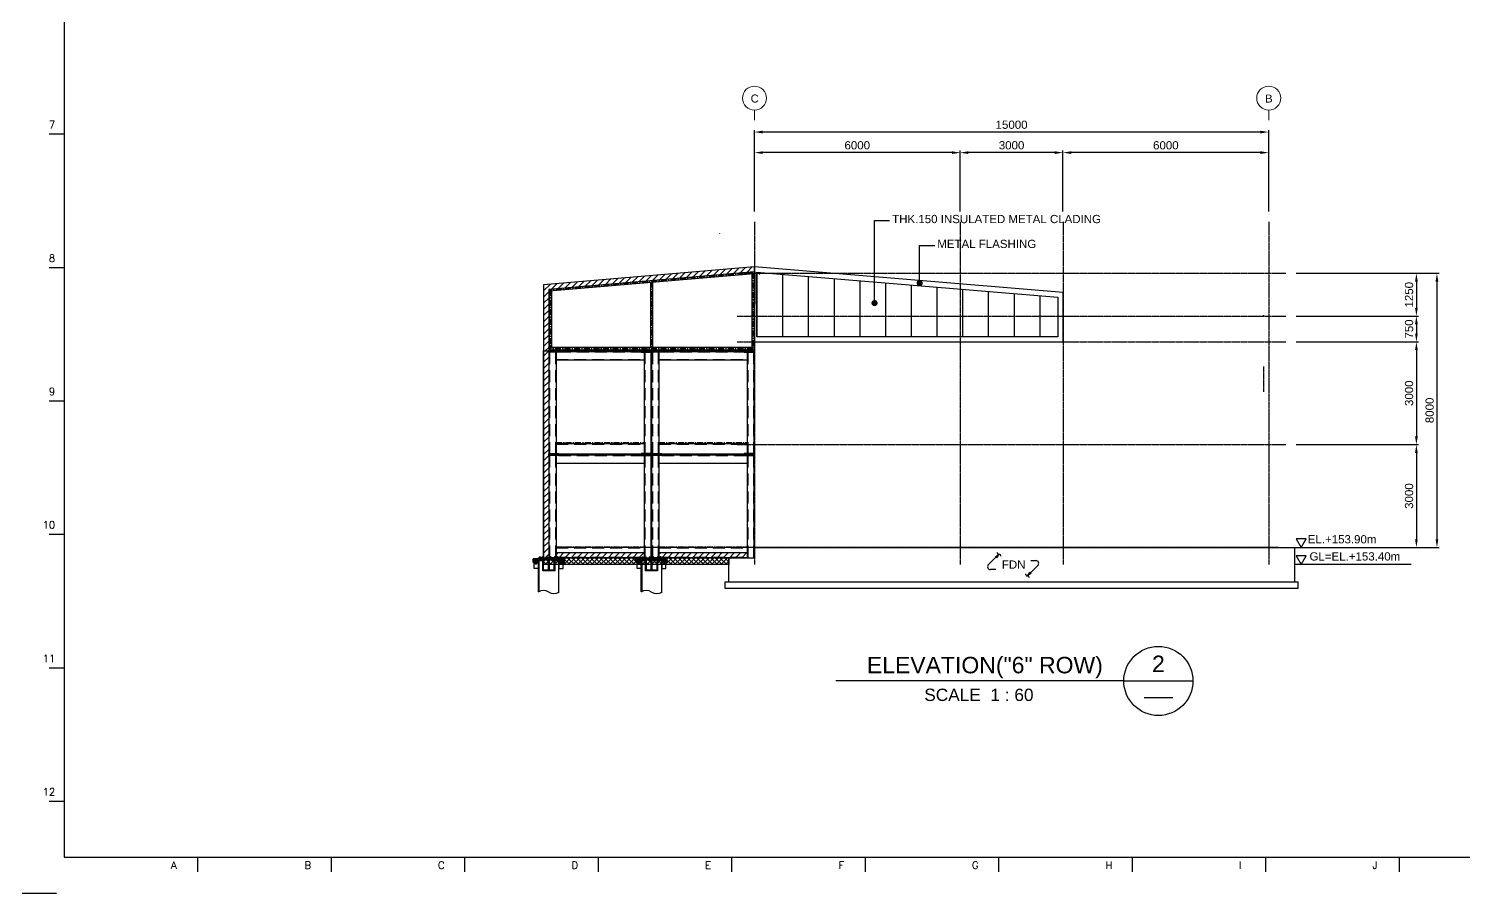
# Model space of a CAD drawing. Header units: millimetres. Extents: x 66027 to 360317, y -114806 to -64032.
# Drawn here: x 137826 to 179668, y -114492 to -89262 of the extents above; entities that cross this region are included whole.
import ezdxf
from ezdxf.enums import TextEntityAlignment as Align

# ---------------------------------------------------------------- set-up
doc = ezdxf.new("R2010")
doc.units = ezdxf.units.MM
doc.header["$LTSCALE"] = 140
doc.linetypes.add('CENTER', pattern=[2, 1.25, -0.25, 0.25, -0.25])
doc.linetypes.add('HIDDEN', pattern=[0.375, 0.25, -0.125])
doc.layers.get('Defpoints').update_dxf_attribs({"color": 175})
for name, color, linetype in [('1', 7, 'Continuous'), ('AS-CLXM-STEL', 2, 'Continuous'), ('C_BLOCK', 7, 'Continuous'), ('C_CEN', 1, 'CENTER'), ('C_COLUMN-01', 2, 'Continuous'), ('C_CONC', 3, 'Continuous'), ('C_GIRDER', 2, 'Continuous'), ('C_HAT', 253, 'Continuous'), ('C_TEXT_01', 2, 'Continuous'), ('CONC', 3, 'Continuous'), ('DIM-SCALE', 7, 'Continuous'), ('finish', 1, 'Continuous'), ('HAT', 8, 'Continuous'), ('PLATE', 2, 'Continuous'), ('TAN-TIT', 30, 'Continuous'), ('TITLE', 7, 'Continuous'), ('Xref_Gypsum_ELEV2$0$AA-ELEV-PCN02', 2, 'Continuous'), ('나사산', 1, 'Continuous'), ('중심선', 1, 'CENTER')]:
    doc.layers.add(name, color=color, linetype=linetype)
doc.styles.add('Arial', font='arial.ttf')
doc.styles.add('COM', font='COMPLEX', dxfattribs={"height": 5})
doc.styles.add('돋움', font='')
doc.styles.get('돋움').set_extended_font_data('Dotum')
doc.dimstyles.new('일반도면_0050', dxfattribs={"dimtxt": 200, "dimasz": 200, "dimexe": 50, "dimexo": 250, "dimgap": 75, "dimtad": 1, "dimdec": 0, "dimzin": 0, "dimdsep": 46, "dimtxsty": 'Arial', "dimcen": -250, "dimclrd": 7, "dimclre": 7, "dimclrt": 2, "dimadec": 0, "dimazin": 0, "dimtfac": 1, "dimtdec": 0, "dimtix": 1, "dimtmove": 2, "dimatfit": 3, "dimfxl": 1, "dimtolj": 1, "dimtzin": 0, "dimarcsym": 0})
doc.dimstyles.new('일반도면_0080', dxfattribs={"dimtxt": 240, "dimasz": 200, "dimexe": 80, "dimexo": 240, "dimgap": 80, "dimtad": 1, "dimdec": 0, "dimzin": 0, "dimdsep": 46, "dimtxsty": '돋움', "dimcen": -400, "dimclrd": 7, "dimclre": 7, "dimclrt": 2, "dimadec": 8, "dimazin": 0, "dimtfac": 1, "dimtdec": 4, "dimtix": 1, "dimtmove": 2, "dimatfit": 3, "dimfxl": 1, "dimtolj": 1, "dimtzin": 0, "dimarcsym": 0})

# ---------------------------------------------------------------- blocks, each defined once
blk = doc.blocks.new('BORDER')
at = {"layer": 'TAN-TIT'}
for p, q in [((4977, 164680), (4977, 3520)), ((4977, 73830), (3534, 73830)), ((4977, 60851), (3534, 60851)), ((4977, 47872), (3534, 47872)), ((4977, 34894), (3534, 34894)), ((4977, 21915), (3534, 21915)), ((4977, 8937), (3534, 8937)), ((4977, 3520), (232823, 3520)), ((17955, 3520), (17955, 2078)), ((30934, 3520), (30934, 2078)), ((43912, 3520), (43912, 2078)), ((56891, 3520), (56891, 2078)), ((69870, 3520), (69870, 2078)), ((82848, 3520), (82848, 2078)), ((95827, 3520), (95827, 2078)), ((108806, 3520), (108806, 2078)), ((121784, 3520), (121784, 2078)), ((134763, 3520), (134763, 2078))]:
    blk.add_line(p, q, dxfattribs=at)
at = {"layer": 'TAN-TIT', "linetype": 'Continuous'}
blk.add_line((0, 0), (4241, 0), dxfattribs=at)
at = {"layer": 'TAN-TIT', "style": 'COM'}
for s, p in [('7', (4111, 74406)), ('8', (4111, 61428)), ('9', (4111, 48449)), ('10', (4111, 35471)), ('11', (4111, 22492)), ('12', (4111, 9513))]:
    blk.add_text(s, height=721, dxfattribs=at).set_placement(p, align=Align.RIGHT)
for s, p in [('A', (15359, 2366)), ('B', (28338, 2366)), ('C', (41317, 2366)), ('D', (54295, 2366)), ('E', (67274, 2366)), ('F', (80253, 2366)), ('G', (93231, 2366)), ('H', (106210, 2366)), ('I', (119188, 2366)), ('J', (132167, 2366))]:
    blk.add_text(s, height=721, dxfattribs=at).set_placement(p)
blk = doc.blocks.new('*D245')
at = {"layer": 'Defpoints', "color": 0}
for p in [(167993, -92879), (167993, -94900), (173993, -94900)]:
    blk.add_point(p, dxfattribs=at)
at = {"layer": 'DIM-SCALE', "color": 7, "lineweight": -2}
for p, q in [((167993, -94600), (167993, -92819)), ((173753, -92879), (168233, -92879)), ((173993, -94600), (173993, -92819))]:
    blk.add_line(p, q, dxfattribs=at)
at = {"layer": 'DIM-SCALE', "color": 7}
for points in [[(168233, -92839), (168233, -92919), (167993, -92879)], [(173753, -92839), (173753, -92919), (173993, -92879)]]:
    blk.add_solid(points, dxfattribs=at)
at = {"layer": 'DIM-SCALE', "color": 2, "insert": (170993, -92666), "char_height": 240, "attachment_point": 5, "style": 'Arial'}
blk.add_mtext('\\A1;6000', dxfattribs=at)
blk = doc.blocks.new('*D247')
at = {"layer": 'Defpoints', "color": 0}
for p in [(164993, -92879), (164993, -94900), (167993, -94900)]:
    blk.add_point(p, dxfattribs=at)
at = {"layer": 'DIM-SCALE', "color": 7, "lineweight": -2}
for p, q in [((164993, -94600), (164993, -92819)), ((167753, -92879), (165233, -92879)), ((167993, -94600), (167993, -92819))]:
    blk.add_line(p, q, dxfattribs=at)
at = {"layer": 'DIM-SCALE', "color": 7}
for points in [[(165233, -92839), (165233, -92919), (164993, -92879)], [(167753, -92839), (167753, -92919), (167993, -92879)]]:
    blk.add_solid(points, dxfattribs=at)
at = {"layer": 'DIM-SCALE', "color": 2, "insert": (166493, -92666), "char_height": 240, "attachment_point": 5, "style": 'Arial'}
blk.add_mtext('\\A1;3000', dxfattribs=at)
blk = doc.blocks.new('*D249')
at = {"layer": 'Defpoints', "color": 0}
for p in [(158993, -92879), (158993, -94900), (164993, -94900)]:
    blk.add_point(p, dxfattribs=at)
at = {"layer": 'DIM-SCALE', "color": 7, "lineweight": -2}
for p, q in [((158993, -94600), (158993, -92819)), ((164753, -92879), (159233, -92879)), ((164993, -94600), (164993, -92819))]:
    blk.add_line(p, q, dxfattribs=at)
at = {"layer": 'DIM-SCALE', "color": 7}
for points in [[(159233, -92839), (159233, -92919), (158993, -92879)], [(164753, -92839), (164753, -92919), (164993, -92879)]]:
    blk.add_solid(points, dxfattribs=at)
at = {"layer": 'DIM-SCALE', "color": 2, "insert": (161993, -92666), "char_height": 240, "attachment_point": 5, "style": 'Arial'}
blk.add_mtext('\\A1;6000', dxfattribs=at)
blk = doc.blocks.new('*D250')
at = {"layer": 'Defpoints', "color": 0}
for p in [(158993, -92279), (158993, -94300), (173993, -94900)]:
    blk.add_point(p, dxfattribs=at)
at = {"layer": 'DIM-SCALE', "color": 7, "lineweight": -2}
for p, q in [((158993, -94000), (158993, -92219)), ((173753, -92279), (159233, -92279)), ((173993, -94600), (173993, -92219))]:
    blk.add_line(p, q, dxfattribs=at)
at = {"layer": 'DIM-SCALE', "color": 7}
for points in [[(159233, -92239), (159233, -92319), (158993, -92279)], [(173753, -92239), (173753, -92319), (173993, -92279)]]:
    blk.add_solid(points, dxfattribs=at)
at = {"layer": 'DIM-SCALE', "color": 2, "insert": (166493, -92066), "char_height": 240, "attachment_point": 5, "style": 'Arial'}
blk.add_mtext('\\A1;15000', dxfattribs=at)
blk = doc.blocks.new('S1')
at = {"layer": 'C_BLOCK', "color": 1, "linetype": 'Continuous'}
for p, q in [((1.58, 7.47), (-3.5, 2.39)), ((-0.15, 6.23), (1.58, 7.47)), ((-0.04, 6.22), (1.28, 7.17)), ((1.28, 7.17), (0.33, 5.84)), ((1.58, 7.47), (0.34, 5.74)), ((0, 0), (-2.51, 0)), ((0.1, 5.98), (-0.15, 6.23)), ((-0.04, 6.22), (0.33, 5.84)), ((0.06, 6.21), (0.98, 6.87)), ((0.06, 6.21), (0.33, 5.95)), ((0.1, 5.98), (0.34, 5.74)), ((0.17, 6.21), (0.68, 6.57)), ((0.17, 6.21), (0.32, 6.06)), ((0.68, 6.57), (0.32, 6.06)), ((0.98, 6.87), (0.33, 5.95))]:
    blk.add_line(p, q, dxfattribs=at)
for centre, radius, start, end in [((1.61, 8.49), 1.02, 181.79022, 268.20448), ((1.55, 6.45), 1.02, 1.79022, 88.20448), ((-2.51, 1.4), 1.4, 135, 270)]:
    blk.add_arc(centre, radius, start, end, dxfattribs=at)
blk = doc.blocks.new('*D251')
at = {"layer": 'Defpoints', "color": 0}
for p in [(174493, -97650), (174493, -98400), (178300, -98400)]:
    blk.add_point(p, dxfattribs=at)
at = {"layer": 'DIM-SCALE', "color": 7, "lineweight": -2}
for p, q in [((174793, -97650), (178360, -97650)), ((178300, -97890), (178300, -98160)), ((174793, -98400), (178360, -98400))]:
    blk.add_line(p, q, dxfattribs=at)
at = {"layer": 'DIM-SCALE', "color": 7}
for points in [[(178260, -97890), (178340, -97890), (178300, -97650)], [(178260, -98160), (178340, -98160), (178300, -98400)]]:
    blk.add_solid(points, dxfattribs=at)
at = {"layer": 'DIM-SCALE', "color": 2, "insert": (178087, -98025), "char_height": 240, "attachment_point": 5, "rotation": 90, "style": 'Arial'}
blk.add_mtext('\\A1;750', dxfattribs=at)
blk = doc.blocks.new('*D252')
at = {"layer": 'Defpoints', "color": 0}
for p in [(174493, -96400), (174268, -104400), (178900, -104400)]:
    blk.add_point(p, dxfattribs=at)
at = {"layer": 'DIM-SCALE', "color": 7, "lineweight": -2}
for p, q in [((174793, -96400), (178960, -96400)), ((178900, -96640), (178900, -104160)), ((174568, -104400), (178960, -104400))]:
    blk.add_line(p, q, dxfattribs=at)
at = {"layer": 'DIM-SCALE', "color": 7}
for points in [[(178860, -96640), (178940, -96640), (178900, -96400)], [(178860, -104160), (178940, -104160), (178900, -104400)]]:
    blk.add_solid(points, dxfattribs=at)
at = {"layer": 'DIM-SCALE', "color": 2, "insert": (178687, -100400), "char_height": 240, "attachment_point": 5, "rotation": 90, "style": 'Arial'}
blk.add_mtext('\\A1;8000', dxfattribs=at)
blk = doc.blocks.new('*D253')
at = {"layer": 'Defpoints', "color": 0}
for p in [(174493, -96400), (174493, -97650), (178300, -97650)]:
    blk.add_point(p, dxfattribs=at)
at = {"layer": 'DIM-SCALE', "color": 7, "lineweight": -2}
for p, q in [((174793, -96400), (178360, -96400)), ((178300, -96640), (178300, -97410)), ((174793, -97650), (178360, -97650))]:
    blk.add_line(p, q, dxfattribs=at)
at = {"layer": 'DIM-SCALE', "color": 7}
for points in [[(178260, -96640), (178340, -96640), (178300, -96400)], [(178260, -97410), (178340, -97410), (178300, -97650)]]:
    blk.add_solid(points, dxfattribs=at)
at = {"layer": 'DIM-SCALE', "color": 2, "insert": (178087, -97025), "char_height": 240, "attachment_point": 5, "rotation": 90, "style": 'Arial'}
blk.add_mtext('\\A1;1250', dxfattribs=at)
blk = doc.blocks.new('*D254')
at = {"layer": 'Defpoints', "color": 0}
for p in [(174493, -101400), (176300, -104400), (178300, -104400)]:
    blk.add_point(p, dxfattribs=at)
at = {"layer": 'DIM-SCALE', "color": 7, "lineweight": -2}
for p, q in [((174793, -101400), (178360, -101400)), ((178300, -101640), (178300, -104160)), ((176600, -104400), (178360, -104400))]:
    blk.add_line(p, q, dxfattribs=at)
at = {"layer": 'DIM-SCALE', "color": 7}
for points in [[(178260, -101640), (178340, -101640), (178300, -101400)], [(178260, -104160), (178340, -104160), (178300, -104400)]]:
    blk.add_solid(points, dxfattribs=at)
at = {"layer": 'DIM-SCALE', "color": 2, "insert": (178087, -102900), "char_height": 240, "attachment_point": 5, "rotation": 90, "style": 'Arial'}
blk.add_mtext('\\A1;3000', dxfattribs=at)
blk = doc.blocks.new('*D255')
at = {"layer": 'Defpoints', "color": 0}
for p in [(174493, -98400), (174493, -101400), (178300, -101400)]:
    blk.add_point(p, dxfattribs=at)
at = {"layer": 'DIM-SCALE', "color": 7, "lineweight": -2}
for p, q in [((174793, -98400), (178360, -98400)), ((178300, -98640), (178300, -101160)), ((174793, -101400), (178360, -101400))]:
    blk.add_line(p, q, dxfattribs=at)
at = {"layer": 'DIM-SCALE', "color": 7}
for points in [[(178260, -98640), (178340, -98640), (178300, -98400)], [(178260, -101160), (178340, -101160), (178300, -101400)]]:
    blk.add_solid(points, dxfattribs=at)
at = {"layer": 'DIM-SCALE', "color": 2, "insert": (178087, -99900), "char_height": 240, "attachment_point": 5, "rotation": 90, "style": 'Arial'}
blk.add_mtext('\\A1;3000', dxfattribs=at)
blk = doc.blocks.new('_DatumFilled')
at = {"color": 0, "linetype": 'ByBlock'}
blk.add_solid([(0, 0.6), (-1, 0), (0, -0.6)], dxfattribs=at)
blk = doc.blocks.new('A$C6AAD2DAC')
at = {"layer": 'C_GIRDER'}
h = blk.add_hatch(dxfattribs=at)
h.set_pattern_fill('AR-CONC', color=8, scale=5, style=0)
h.set_pattern_definition([(50, (-570551.594, 28468.113), (35.8630091, -3.1376067), [3.75, -41.25]), (355, (-570551.594, 28468.113), (-6.9375667, 37.6096067), [3, -33]), (100.4514, (-570548.605, 28467.85), (28.925469, 34.471977), [3.1870095, -35.0571056]), (46.1842, (-570551.594, 28478.113), (53.3620524, -8.2759507), [5.625, -61.875]), (96.6356, (-570547.147, 28477.423), (46.7331353, 48.7058935), [4.7805144, -52.58565]), (351.1842, (-570551.594, 28478.113), (46.733097, 48.70593), [4.5, -49.5]), (21, (-570546.594, 28475.613), (29.8453526, -20.1309445), [3.75, -41.25]), (326, (-570546.594, 28475.613), (12.1657666, 36.2575023), [3, -33]), (71.4514, (-570544.107, 28473.936), (42.0111314, 16.1265248), [3.1870095, -35.0571056]), (37.5, (-570551.594, 28468.113), (0.60799277, 16.6446927), [0, -32.6, 0, -33.5, 0, -33.125]), (7.5, (-570551.594, 28468.113), (13.15347687, 19.7205856), [0, -19.1, 0, -31.85, 0, -12.625]), (327.5, (-570562.744, 28468.113), (26.6911218, -1.1277436), [0, -12.5, 0, -39, 0, -51.75]), (317.5, (-570567.744, 28468.113), (29.1593085, 5.0052491), [0, -16.25, 0, -25.9, 0, -36.75])])
h.paths.add_polyline_path([(66, -30), (6, -30), (6, -80), (31, -80), (31, -70), (58, -70), (56, -69, -0.038368), (54, -68), (54, -48, -0.038368), (56, -47), (58, -46), (66, -46)])
h.paths.add_polyline_path([(156, -50), (170, -50), (306, -50), (306, -30), (96, -30), (96, -46), (104, -46), (106, -47, -0.038368), (108, -48), (108, -68, -0.038368), (106, -69), (104, -70), (131, -70), (131, -80), (156, -80)])
h.paths.add_polyline_path([(779, -33), (790, -36), (792, -30), (606, -30), (606, -50), (742, -50), (756, -50), (756, -80), (781, -80), (781, -70), (808, -70), (806, -69, -0.038368), (804, -68), (804, -48, -0.038368), (806, -47), (808, -46), (816, -46), (816, -30), (792, -30), (790, -36), (794, -36), (778, -69)])
h.paths.add_polyline_path([(906, -30), (846, -30), (846, -46), (854, -46), (856, -47, -0.038368), (858, -48), (858, -68, -0.038368), (856, -69), (854, -70), (881, -70), (881, -80), (906, -80)])
h.paths.add_polyline_path([(281, -50), (281, -350), (631, -350), (631, -50), (606, -50), (606, -330), (306, -330), (306, -50)])
at = {"layer": 'C_HAT'}
h = blk.add_hatch(dxfattribs=at)
h.set_pattern_fill('ANSI31', color=8, scale=100, style=0)
h.set_pattern_definition([(45, (-574219.121, 21868.165), (-8.83883476, 8.83883476), [])])
h.paths.add_polyline_path([(456, 30), (156, 30), (156, 10), (456, 10)])
h = blk.add_hatch(dxfattribs=at)
h.set_pattern_fill('ANSI31', color=8, scale=100, style=0)
h.set_pattern_definition([(135, (575131.121, 21868.165), (8.83883476, 8.83883476), [])])
h.paths.add_polyline_path([(456, 30), (756, 30), (756, 10), (456, 10)])
at = {"color": 8}
for p, q in [((181, 46), (179, 45)), ((179, 45), (179, 31)), ((181, 30), (179, 31)), ((211, 46), (181, 46)), ((211, 30), (181, 30)), ((186, 56), (187, 57)), ((186, -29), (186, 56)), ((186, 56), (206, 56)), ((187, 57), (205, 57)), ((187, 45), (187, 31)), ((205, 57), (206, 56)), ((205, 45), (205, 31)), ((206, 56), (206, -29)), ((213, 45), (211, 46)), ((213, 31), (211, 30)), ((213, 45), (213, 31)), ((262, 46), (260, 45)), ((260, 45), (260, 31)), ((262, 30), (260, 31)), ((292, 46), (262, 46)), ((292, 30), (262, 30)), ((267, 56), (268, 57)), ((267, -29), (267, 56)), ((267, 56), (287, 56)), ((268, 57), (286, 57)), ((268, 45), (268, 31)), ((286, 57), (287, 56)), ((286, 45), (286, 31)), ((287, 56), (287, -29)), ((294, 45), (292, 46)), ((294, 31), (292, 30)), ((294, 45), (294, 31)), ((391, 46), (389, 45)), ((389, 45), (389, 31)), ((391, 30), (389, 31)), ((421, 46), (391, 46)), ((421, 30), (391, 30)), ((396, 56), (397, 57)), ((396, -29), (396, 56)), ((396, 56), (416, 56)), ((397, 57), (415, 57)), ((397, 45), (397, 31)), ((415, 57), (416, 56)), ((415, 45), (415, 31)), ((416, 56), (416, -29)), ((423, 45), (421, 46)), ((423, 31), (421, 30)), ((423, 45), (423, 31)), ((489, 45), (491, 46)), ((489, 45), (489, 31)), ((489, 31), (491, 30)), ((491, 46), (521, 46)), ((491, 30), (521, 30)), ((497, 57), (496, 56)), ((516, 56), (496, 56)), ((496, 56), (496, -29)), ((515, 57), (497, 57)), ((497, 45), (497, 31)), ((516, 56), (515, 57)), ((515, 45), (515, 31)), ((516, -29), (516, 56)), ((521, 46), (523, 45)), ((521, 30), (523, 31)), ((523, 45), (523, 31)), ((618, 45), (620, 46)), ((618, 45), (618, 31)), ((618, 31), (620, 30)), ((620, 46), (650, 46)), ((620, 30), (650, 30)), ((626, 57), (625, 56)), ((645, 56), (625, 56)), ((625, 56), (625, -29)), ((644, 57), (626, 57)), ((626, 45), (626, 31)), ((645, 56), (644, 57)), ((644, 45), (644, 31)), ((645, -29), (645, 56)), ((650, 46), (652, 45)), ((650, 30), (652, 31)), ((652, 45), (652, 31)), ((699, 45), (701, 46)), ((699, 45), (699, 31)), ((699, 31), (701, 30)), ((701, 46), (731, 46)), ((701, 30), (731, 30)), ((707, 57), (706, 56)), ((726, 56), (706, 56)), ((706, 56), (706, -29)), ((725, 57), (707, 57)), ((707, 45), (707, 31)), ((726, 56), (725, 57)), ((725, 45), (725, 31)), ((726, -29), (726, 56)), ((731, 46), (733, 45)), ((731, 30), (733, 31)), ((733, 45), (733, 31)), ((58, -46), (54, -48)), ((54, -48), (54, -68)), ((58, -70), (54, -68)), ((58, -120), (54, -122)), ((54, -122), (54, -142)), ((58, -144), (54, -142)), ((104, -46), (58, -46)), ((104, -70), (58, -70)), ((104, -120), (58, -120)), ((104, -144), (58, -144)), ((66, -32), (68, -30)), ((66, -32), (66, -150)), ((66, -32), (96, -32)), ((66, -150), (96, -150)), ((66, -150), (68, -152)), ((68, -30), (94, -30)), ((68, -48), (68, -68)), ((68, -122), (68, -142)), ((68, -152), (94, -152)), ((94, -30), (96, -32)), ((94, -48), (94, -68)), ((94, -122), (94, -142)), ((94, -152), (96, -150)), ((96, -150), (96, -32)), ((108, -48), (104, -46)), ((108, -68), (104, -70)), ((108, -122), (104, -120)), ((108, -142), (104, -144)), ((108, -48), (108, -68)), ((108, -122), (108, -142)), ((186, -29), (206, -29)), ((186, -29), (187, -30)), ((187, -30), (205, -30)), ((205, -30), (206, -29)), ((256, -30), (257, -29)), ((267, -29), (287, -29)), ((267, -29), (268, -30)), ((268, -30), (286, -30)), ((396, -29), (416, -29)), ((396, -29), (397, -30)), ((397, -30), (415, -30)), ((415, -30), (416, -29)), ((516, -29), (496, -29)), ((497, -30), (496, -29)), ((515, -30), (497, -30)), ((516, -29), (515, -30)), ((645, -29), (625, -29)), ((644, -30), (626, -30)), ((645, -29), (644, -30)), ((656, -30), (655, -29)), ((726, -29), (706, -29)), ((707, -30), (706, -29)), ((725, -30), (707, -30)), ((726, -29), (725, -30)), ((804, -48), (808, -46)), ((804, -48), (804, -68)), ((804, -68), (808, -70)), ((804, -122), (808, -120)), ((804, -122), (804, -142)), ((804, -142), (808, -144)), ((808, -46), (854, -46)), ((808, -70), (854, -70)), ((808, -120), (854, -120)), ((808, -144), (854, -144)), ((818, -30), (816, -32)), ((816, -150), (816, -32)), ((846, -32), (816, -32)), ((846, -150), (816, -150)), ((818, -152), (816, -150)), ((844, -30), (818, -30)), ((818, -48), (818, -68)), ((818, -122), (818, -142)), ((844, -152), (818, -152)), ((846, -32), (844, -30)), ((844, -48), (844, -68)), ((844, -122), (844, -142)), ((846, -150), (844, -152)), ((846, -32), (846, -150)), ((854, -46), (858, -48)), ((854, -70), (858, -68)), ((854, -120), (858, -122)), ((854, -144), (858, -142)), ((858, -48), (858, -68)), ((858, -122), (858, -142))]:
    blk.add_line(p, q, dxfattribs=at)
for points in [[(226, 10), (166, 10), (166, 0), (226, 0)], [(307, 10), (247, 10), (247, 0), (307, 0)], [(436, 10), (376, 10), (376, 0), (436, 0)], [(476, 10), (536, 10), (536, 0), (476, 0)], [(605, 10), (665, 10), (665, 0), (605, 0)], [(686, 10), (746, 10), (746, 0), (686, 0)], [(31, -70), (131, -70), (131, -80), (31, -80)], [(31, -120), (131, -120), (131, -110), (31, -110)], [(36, -110), (136, -110), (156, -130), (156, -280), (36, -280)], [(876, -110), (776, -110), (756, -130), (756, -280), (876, -280)], [(881, -70), (781, -70), (781, -80), (881, -80)], [(881, -120), (781, -120), (781, -110), (881, -110)]]:
    blk.add_lwpolyline(points, close=True, dxfattribs=at)
for centre, radius, start, end in [((183, 38), 7.66, 55.591, 124.409), ((183, 38), 7.66, 235.591, 304.409), ((196, 16), 30, 90.4002, 107.1986), ((196, 60), 30, 252.8014, 269.5998), ((196, 16), 30, 72.8014, 89.5998), ((196, 60), 30, 270.4002, 287.1986), ((209, 38), 7.66, 55.591, 124.409), ((209, 38), 7.66, 235.591, 304.409), ((264, 38), 7.66, 55.591, 124.409), ((264, 38), 7.66, 235.591, 304.409), ((277, 16), 30, 90.4002, 107.1986), ((277, 60), 30, 252.8014, 269.5998), ((277, 16), 30, 72.8014, 89.5998), ((277, 60), 30, 270.4002, 287.1986), ((290, 38), 7.66, 55.591, 124.409), ((290, 38), 7.66, 235.591, 304.409), ((393, 38), 7.66, 55.591, 124.409), ((393, 38), 7.66, 235.591, 304.409), ((406, 16), 30, 90.4002, 107.1986), ((406, 60), 30, 252.8014, 269.5998), ((406, 16), 30, 72.8014, 89.5998), ((406, 60), 30, 270.4002, 287.1986), ((419, 38), 7.66, 55.591, 124.409), ((419, 38), 7.66, 235.591, 304.409), ((493, 38), 7.66, 55.591, 124.409), ((493, 38), 7.66, 235.591, 304.409), ((506, 16), 30, 90.4002, 107.1986), ((506, 60), 30, 252.8014, 269.5998), ((506, 16), 30, 72.8014, 89.5998), ((506, 60), 30, 270.4002, 287.1986), ((519, 38), 7.66, 55.591, 124.409), ((519, 38), 7.66, 235.591, 304.409), ((622, 38), 7.66, 55.591, 124.409), ((622, 38), 7.66, 235.591, 304.409), ((635, 16), 30, 90.4002, 107.1986), ((635, 60), 30, 252.8014, 269.5998), ((635, 16), 30, 72.8014, 89.5998), ((635, 60), 30, 270.4002, 287.1986), ((648, 38), 7.66, 55.591, 124.409), ((648, 38), 7.66, 235.591, 304.409), ((703, 38), 7.66, 55.591, 124.409), ((703, 38), 7.66, 235.591, 304.409), ((716, 16), 30, 90.4002, 107.1986), ((716, 60), 30, 252.8014, 269.5998), ((716, 16), 30, 72.8014, 89.5998), ((716, 60), 30, 270.4002, 287.1986), ((729, 38), 7.66, 55.591, 124.409), ((729, 38), 7.66, 235.591, 304.409), ((61, -58), 11.7, 55.591, 124.409), ((61, -58), 11.7, 235.591, 304.409), ((61, -132), 11.7, 55.591, 124.409), ((61, -132), 11.7, 235.591, 304.409), ((81, -92), 46, 90.4002, 107.1986), ((81, -24), 46, 252.8014, 269.5998), ((81, -166), 46, 90.4002, 107.1986), ((81, -98), 46, 252.8014, 269.5998), ((81, -92), 46, 72.8014, 89.5998), ((81, -24), 46, 270.4002, 287.1986), ((81, -166), 46, 72.8014, 89.5998), ((81, -98), 46, 270.4002, 287.1986), ((101, -58), 11.7, 55.591, 124.409), ((101, -58), 11.7, 235.591, 304.409), ((101, -132), 11.7, 55.591, 124.409), ((101, -132), 11.7, 235.591, 304.409), ((811, -58), 11.7, 55.591, 124.409), ((811, -58), 11.7, 235.591, 304.409), ((811, -132), 11.7, 55.591, 124.409), ((811, -132), 11.7, 235.591, 304.409), ((831, -92), 46, 90.4002, 107.1986), ((831, -24), 46, 252.8014, 269.5998), ((831, -166), 46, 90.4002, 107.1986), ((831, -98), 46, 252.8014, 269.5998), ((831, -92), 46, 72.8014, 89.5998), ((831, -24), 46, 270.4002, 287.1986), ((831, -166), 46, 72.8014, 89.5998), ((831, -98), 46, 270.4002, 287.1986), ((851, -58), 11.7, 55.591, 124.409), ((851, -58), 11.7, 235.591, 304.409), ((851, -132), 11.7, 55.591, 124.409), ((851, -132), 11.7, 235.591, 304.409)]:
    blk.add_arc(centre, radius, start, end, dxfattribs=at)
at = {"layer": 'C_CEN', "color": 8, "linetype": 'Continuous'}
for centre, start, end in [((304, -1225), 59.1258, 120.8742), ((608, -715), 239.1258, 300.8742)]:
    blk.add_arc(centre, 297, start, end, dxfattribs=at)
at = {"layer": 'C_GIRDER', "color": 8}
for p, q in [((281, -350), (281, -50)), ((631, -350), (281, -350)), ((631, -50), (631, -350))]:
    blk.add_line(p, q, dxfattribs=at)
for points in [[(0, 0), (6, 0), (6, -110), (0, -110)], [(456, 10), (156, 10), (156, 30), (456, 30)], [(456, 10), (756, 10), (756, 30), (456, 30)], [(912, 0), (906, 0), (906, -110), (912, -110)], [(306, -30), (606, -30), (606, -330), (306, -330)], [(446, -30), (466, -30), (466, -330), (446, -330)]]:
    blk.add_lwpolyline(points, close=True, dxfattribs=at)
at = {"layer": 'CONC', "color": 8}
for points in [[(170, -960), (170, -50), (281, -50)], [(631, -50), (742, -50), (742, -980)]]:
    blk.add_lwpolyline(points, dxfattribs=at)
at = {"layer": 'PLATE', "color": 8}
for points in [[(906, -30), (906, 0), (6, 0), (6, -30)], [(156, -80), (156, -110), (6, -110), (6, -80)], [(756, -80), (756, -110), (906, -110), (906, -80)]]:
    blk.add_lwpolyline(points, close=True, dxfattribs=at)
for points in [[(156, -967), (156, -50), (170, -50), (170, -960)], [(756, -973), (756, -50), (742, -50), (742, -980)]]:
    blk.add_lwpolyline(points, dxfattribs=at)
at = {"layer": '나사산', "color": 8}
for p, q in [((187, 57), (187, -30)), ((205, 57), (205, -30)), ((268, 57), (268, -30)), ((286, 57), (286, -30)), ((397, 57), (397, -30)), ((415, 57), (415, -30)), ((497, 57), (497, -30)), ((515, 57), (515, -30)), ((626, 57), (626, -30)), ((644, 57), (644, -30)), ((707, 57), (707, -30)), ((725, 57), (725, -30)), ((68, -152), (68, -32)), ((94, -152), (94, -32)), ((818, -152), (818, -32)), ((844, -152), (844, -32))]:
    blk.add_line(p, q, dxfattribs=at)
at = {"layer": '중심선', "color": 8}
for p, q in [((196, -32), (196, 59)), ((196, 28), (196, 48)), ((196, 45), (196, -31)), ((277, -32), (277, 59)), ((277, 28), (277, 48)), ((277, 45), (277, -31)), ((406, -32), (406, 59)), ((406, 28), (406, 48)), ((406, 45), (406, -31)), ((506, -32), (506, 59)), ((506, 28), (506, 48)), ((506, 45), (506, -31)), ((635, -32), (635, 59)), ((635, 28), (635, 48)), ((635, 45), (635, -31)), ((716, -32), (716, 59)), ((716, 28), (716, 48)), ((716, 45), (716, -31)), ((81, -20), (81, -152)), ((81, -30), (81, -22)), ((81, -152), (81, -118)), ((831, -20), (831, -152)), ((831, -30), (831, -22)), ((831, -152), (831, -118))]:
    blk.add_line(p, q, dxfattribs=at)
at = {"color": 8, "yscale": 20, "zscale": 20}
for p, xscale in [((156, -80), 20), ((756, -80), -20)]:
    blk.add_blockref('_DatumFilled', p, dxfattribs=dict(at, xscale=xscale))
blk = doc.blocks.new('A$C3A4F4092')
at = {"layer": 'C_GIRDER'}
h = blk.add_hatch(dxfattribs=at)
h.set_pattern_fill('ANSI37', color=8, scale=30)
h.set_pattern_definition([(135, (535626.01, 32854.9), (67.351921, 67.351921), []), (45, (535626.01, 32854.9), (67.351921, -67.351921), [])])
h.paths.add_polyline_path([(750, -300), (750, -500), (6150, -500), (6150, -300)])
at = {"layer": 'finish'}
h = blk.add_hatch(dxfattribs=at)
h.set_pattern_fill('ANSI31', color=8, scale=40, style=0)
h.set_pattern_definition([(135, (526884.3, 56185.94), (89.80256, 89.80256), [])])
h.paths.add_polyline_path([(0, 8040), (0, 8191), (6150, 7668), (6150, 5740), (6000, 5740), (6000, 7530)])
h = blk.add_hatch(dxfattribs=at)
h.set_pattern_fill('ANSI31', color=8, scale=40, style=0)
h.set_pattern_definition([(135, (526884.3, 58955.23), (89.80256, 89.80256), [])])
h.paths.add_polyline_path([(6150, -300), (6000, -300), (6000, 5740), (6150, 5740)])
h = blk.add_hatch(dxfattribs=at)
h.set_pattern_fill('ANSI31', color=8, scale=40, style=0)
h.set_pattern_definition([(135, (538626.01, 32854.9), (89.80256, 89.80256), [])])
h.paths.add_polyline_path([(214, -150), (2787, -150), (2787, -300), (214, -300)])
h = blk.add_hatch(dxfattribs=at)
h.set_pattern_fill('ANSI31', color=8, scale=40, style=0)
h.set_pattern_definition([(135, (541626.01, 32854.9), (89.80256, 89.80256), [])])
h.paths.add_polyline_path([(3214, -150), (5787, -150), (5787, -300), (3214, -300)])
at = {"layer": 'C_CEN', "color": 8}
for p, q in [((42, 8011), (5952, 7509)), ((42, 8011), (42, 5798)), ((3000, 7760), (3000, 5798)), ((5952, 7509), (5952, 5798)), ((42, 5798), (5952, 5798)), ((2787, 3062), (213, 3062)), ((2787, 3030), (213, 3030)), ((5787, 3062), (3213, 3062)), ((5787, 3030), (3213, 3030)), ((5786, 3032), (5786, 3026)), ((2787, 16), (214, 16)), ((214, 16), (214, 10)), ((2787, 10), (214, 10)), ((5787, 16), (3214, 16)), ((3214, 16), (3214, 10)), ((5787, 10), (3214, 10))]:
    blk.add_line(p, q, dxfattribs=at)
at = {"layer": 'C_COLUMN-01', "color": 8}
for points in [[(10, 2740), (10, 5700)], [(213, 5700), (213, 2740)], [(2787, 5700), (2787, 2740)], [(2990, 2740), (2990, 5700)], [(3010, 2740), (3010, 5700)], [(3213, 5700), (3213, 2740)], [(5787, 5700), (5787, 2740)], [(5990, 2740), (5990, 5700)], [(213, 2680), (213, -300), (10, -300), (10, 2680)], [(2787, 2680), (2787, -300), (2990, -300), (2990, 2680)], [(3213, 2680), (3213, -300), (3010, -300), (3010, 2680)], [(5787, 2680), (5787, -300), (5990, -300), (5990, 2680)]]:
    blk.add_lwpolyline(points, dxfattribs=at)
at = {"layer": 'C_CONC', "color": 8}
for p, q in [((0, 0), (-15750, 0)), ((0, -300), (0, 0)), ((-15750, 0), (-15750, -1000)), ((750, -300), (0, -300)), ((750, -1000), (750, -300)), ((750, -1000), (-15750, -1000))]:
    blk.add_line(p, q, dxfattribs=at)
at = {"layer": 'C_CONC', "color": 8, "ltscale": 0.1}
for points in [[(750, -500), (750, -500), (750, -300), (750, -300), (750, -500)], [(-15850, -1200), (850, -1200), (850, -1000), (-15850, -1000), (-15850, -1200)]]:
    blk.add_lwpolyline(points, dxfattribs=at)
at = {"layer": 'C_GIRDER', "color": 8}
for p, q in [((10, 8039), (5984, 7531)), ((10, 8039), (10, 5760)), ((10, 7989), (5984, 7481)), ((73, 7984), (73, 5836)), ((2968, 7738), (2968, 5836)), ((3032, 7732), (3032, 5836)), ((5920, 7487), (5920, 5836)), ((5984, 7531), (5984, 5836)), ((10, 5836), (5990, 5836)), ((10, 5760), (5990, 5760)), ((5990, 5836), (5990, 5760))]:
    blk.add_line(p, q, dxfattribs=at)
at = {"layer": 'C_GIRDER', "color": 8, "linetype": 'HIDDEN', "ltscale": 10}
for p, q in [((26, 5700), (26, 2740)), ((197, 5700), (197, 2740)), ((2787, 5482), (213, 5482)), ((2700, 5707), (300, 5707)), ((2803, 5700), (2803, 2740)), ((2974, 5700), (2974, 2740)), ((3026, 5700), (3026, 2740)), ((3197, 5700), (3197, 2740)), ((5787, 5482), (3213, 5482)), ((5700, 5707), (3300, 5707)), ((5803, 5700), (5803, 2740)), ((5974, 5700), (5974, 2740)), ((2787, 3014), (213, 3014)), ((5787, 3014), (3213, 3014)), ((26, 2680), (26, -300)), ((197, 2680), (197, -300)), ((2700, 2736), (300, 2736)), ((2700, 2687), (300, 2687)), ((2803, 2680), (2803, -300)), ((2974, 2680), (2974, -300)), ((3026, 2680), (3026, -300)), ((3197, 2680), (3197, -300)), ((5700, 2736), (3300, 2736)), ((5700, 2687), (3300, 2687)), ((5803, 2680), (5803, -300)), ((5974, 2680), (5974, -300)), ((2787, 2462), (213, 2462)), ((5787, 2462), (3213, 2462)), ((2787, -6), (214, -6)), ((2787, -284), (214, -284)), ((5787, -6), (3214, -6)), ((5787, -284), (3214, -284))]:
    blk.add_line(p, q, dxfattribs=at)
at = {"layer": 'C_GIRDER', "color": 8}
for points in [[(0, 5760), (300, 5760), (300, 5740), (0, 5740)], [(0, 5740), (300, 5740), (300, 5720), (0, 5720)], [(0, 5720), (300, 5720), (300, 5700), (0, 5700)], [(3000, 5740), (2700, 5740), (2700, 5720), (3000, 5720)], [(3000, 5720), (2700, 5720), (2700, 5700), (3000, 5700)], [(3000, 5740), (3300, 5740), (3300, 5720), (3000, 5720)], [(3000, 5720), (3300, 5720), (3300, 5700), (3000, 5700)], [(6000, 5760), (5700, 5760), (5700, 5740), (6000, 5740)], [(6000, 5740), (5700, 5740), (5700, 5720), (6000, 5720)], [(6000, 5720), (5700, 5720), (5700, 5700), (6000, 5700)], [(0, 2740), (300, 2740), (300, 2720), (0, 2720)], [(0, 2720), (300, 2720), (300, 2700), (0, 2700)], [(0, 2700), (300, 2700), (300, 2680), (0, 2680)], [(3000, 2740), (2700, 2740), (2700, 2720), (3000, 2720)], [(3000, 2720), (2700, 2720), (2700, 2700), (3000, 2700)], [(3000, 2700), (2700, 2700), (2700, 2680), (3000, 2680)], [(3000, 2740), (3300, 2740), (3300, 2720), (3000, 2720)], [(3000, 2720), (3300, 2720), (3300, 2700), (3000, 2700)], [(3000, 2700), (3300, 2700), (3300, 2680), (3000, 2680)], [(6000, 2740), (5700, 2740), (5700, 2720), (6000, 2720)], [(6000, 2720), (5700, 2720), (5700, 2700), (6000, 2700)], [(6000, 2700), (5700, 2700), (5700, 2680), (6000, 2680)], [(2787, 10), (214, 10), (214, -300), (2787, -300)], [(5787, 10), (3214, 10), (3214, -300), (5787, -300)]]:
    blk.add_lwpolyline(points, close=True, dxfattribs=at)
for points in [[(2787, 5720), (213, 5720)], [(213, 5700), (213, 5468), (2787, 5468), (2787, 5700)], [(214, 5740), (214, 5740), (5786, 5740)], [(5787, 5720), (3213, 5720)], [(3213, 5700), (3213, 5468), (5787, 5468), (5787, 5700)], [(2787, 2740), (2787, 3030), (213, 3030), (213, 2740)], [(5787, 2740), (5787, 3030), (3213, 3030), (3213, 2740)], [(213, 2720), (213, 2720), (2787, 2720)], [(2787, 2700), (213, 2700)], [(213, 2680), (213, 2448), (2787, 2448), (2787, 2680)], [(3213, 2720), (3213, 2720), (5787, 2720)], [(5787, 2700), (3213, 2700)], [(3213, 2680), (3213, 2448), (5787, 2448), (5787, 2680)]]:
    blk.add_lwpolyline(points, dxfattribs=at)
at = {"layer": 'finish', "color": 8}
for p, q in [((0, 8040), (0, 8191)), ((0, 8191), (6150, 7668)), ((0, 8040), (0, 5740)), ((0, 8040), (6000, 7530)), ((6150, 7668), (6150, -330)), ((6000, 7530), (6000, -300)), ((2787, -150), (214, -150)), ((214, -150), (214, -300)), ((2787, -300), (214, -300)), ((2787, -150), (2787, -300)), ((5787, -150), (3214, -150)), ((3214, -150), (3214, -300)), ((5787, -300), (3214, -300)), ((5787, -150), (5787, -300))]:
    blk.add_line(p, q, dxfattribs=at)
blk.add_lwpolyline([(6150, -330), (6150, -330), (6150, 5740), (6000, 5740), (6000, -300)], dxfattribs=at)
blk.add_lwpolyline([(6150, -300), (750, -300), (750, -500), (6150, -500)], close=True, dxfattribs=at)
at = {"layer": 'finish', "xscale": -1}
for p in [(3456, -330), (6456, -330)]:
    blk.add_blockref('A$C6AAD2DAC', p, dxfattribs=at)

msp = doc.modelspace()

# ---------------------------------------------------------------- hatches: boundary and pattern name
at = {"layer": 'HAT'}
h = msp.add_hatch(dxfattribs=at)
h.set_pattern_fill('LINE,_O', color=256, scale=6000, angle=90)
h.set_pattern_definition([(90, (-23926.1, -87735.64), (-750, 5e-14), [])])
h.paths.add_polyline_path([(167843.1, -98250.4), (167843.1, -97097.4), (159058.1, -96365.7), (159063, -98250.4)])

# ---------------------------------------------------------------- linework, layer by layer
at = {"color": 2}
for p, q in [((158243.1, -104900.4), (154864.9, -104900.4)), ((178143.7, -104900.4), (174743.1, -104900.4))]:
    msp.add_line(p, q, dxfattribs=at)
at = {"color": 1}
for points in [[(175085.6, -104147), (174793, -104147), (174939.3, -104400.4)], [(175085.6, -104647), (174793, -104647), (174939.3, -104900.4)]]:
    msp.add_lwpolyline(points, close=True, dxfattribs=at)
at = {"layer": 'AS-CLXM-STEL'}
for p in [(159143.1, -96412.9), (173843.1, -97637.9)]:
    msp.add_point(p, dxfattribs=at)
at = {"layer": 'C_BLOCK', "lineweight": 0}
for p, q in [((158993.1, -91637.5), (158993.1, -91929.2)), ((173993.1, -91637.5), (173993.1, -91929.2))]:
    msp.add_line(p, q, dxfattribs=at)
for centre in [(158993.1, -91287.5), (173993.1, -91287.5)]:
    msp.add_circle(centre, 350, dxfattribs=at)
at = {"layer": 'C_CEN', "color": 1, "ltscale": 0.1}
for p, q in [((158993.1, -94900.4), (158993.1, -104900.4)), ((164993.1, -94900.4), (164993.1, -104900.4)), ((167993.1, -94900.4), (167993.1, -104900.4)), ((173993.1, -94900.4), (173993.1, -104900.4)), ((158493.1, -96400.4), (174493.1, -96400.4)), ((158493.1, -97650.4), (174493.1, -97650.4)), ((158493.1, -98400.4), (174493.1, -98400.4)), ((173843.1, -99122), (173843.1, -99858.1)), ((158493.1, -101400.4), (174493.1, -101400.4)), ((174268.1, -104400.4), (155614.9, -104400.4))]:
    msp.add_line(p, q, dxfattribs=at)
at = {"layer": 'HAT'}
for points in [[(157985.5, -95248.8), (157986.3, -95239.2), (157985.3, -95237.5)], [(167843.1, -98250.4), (159063, -98250.4), (159058.1, -96365.7), (167843.1, -97097.4), (167843.1, -98250.4)]]:
    msp.add_lwpolyline(points, dxfattribs=at)
at = {"layer": 'TITLE', "color": 1, "linetype": 'Continuous'}
msp.add_line((169766.9, -108296.3), (161367.4, -108296.3), dxfattribs=at)
msp.add_lwpolyline([(169766.9, -108296.3), (171782.9, -108296.3)], dxfattribs=at)
at = {"layer": 'TITLE', "color": 2, "linetype": 'Continuous'}
msp.add_lwpolyline([(170361.9, -108775.3), (171199.7, -108775.3)], dxfattribs=at)
at = {"layer": 'TITLE', "color": 1, "linetype": 'Continuous'}
msp.add_circle((170774.9, -108296.3), 1008, dxfattribs=at)
at = {"layer": 'Xref_Gypsum_ELEV2$0$AA-ELEV-PCN02'}
msp.add_lwpolyline([(167993.1, -96959.4), (158993.1, -96209.7), (158992.7, -98400.4), (167993.1, -98400.4)], close=True, dxfattribs=at)

# ---------------------------------------------------------------- block references
at = {"layer": '1', "xscale": 0.3, "yscale": 0.3, "zscale": 0.3}
msp.add_blockref('BORDER', (137367.4, -114492.2), dxfattribs=at)
at = {"layer": 'C_BLOCK', "color": 7, "linetype": 'Continuous', "lineweight": 0, "xscale": 60, "yscale": 60, "zscale": 60}
msp.add_blockref('S1', (166029.4, -105044.4), dxfattribs=at)
at = {"layer": 'C_BLOCK', "color": 7, "linetype": 'Continuous', "lineweight": 0, "xscale": 60, "yscale": 60, "zscale": 60, "rotation": 179.9999999999654}
msp.add_blockref('S1', (167050.3, -104781.8), dxfattribs=at)
at = {"layer": 'C_CEN', "xscale": -1}
msp.add_blockref('A$C3A4F4092', (158993.1, -104400.4), dxfattribs=at)

# ---------------------------------------------------------------- texts
at = {"layer": 'C_BLOCK', "color": 2, "linetype": 'Continuous', "lineweight": 13, "style": 'Arial'}
for s, p in [('C', (159001.3, -91300.5)), ('B', (173998.1, -91300.5))]:
    msp.add_text(s, height=233.3, dxfattribs=at).set_placement(p, align=Align.MIDDLE_CENTER)
at = {"layer": 'C_TEXT_01', "style": 'Arial'}
for s, p in [('THK.150 INSULATED METAL CLADING', (163010.1, -94936.4)), ('METAL FLASHING', (164325.8, -95661.7)), ('EL.+153.90m', (175131.4, -104280.8)), ('GL=EL.+153.40m', (175182.7, -104780.8))]:
    msp.add_text(s, height=240, dxfattribs=at).set_placement(p)
msp.add_text('FDN', height=240, rotation=360, dxfattribs=at).set_placement((166209.4, -105019.2))
at = {"layer": 'TITLE', "color": 3, "ltscale": 10, "style": 'Arial'}
msp.add_text('ELEVATION("6" ROW)', height=480, dxfattribs=at).set_placement((165713.8, -108072.3), align=Align.CENTER)
at = {"layer": 'TITLE', "color": 2, "ltscale": 10, "style": 'Arial'}
msp.add_text('2', height=480, dxfattribs=at).set_placement((170774.8, -107792.3), align=Align.MIDDLE)
at = {"layer": 'TITLE', "color": 2, "linetype": 'Continuous', "style": 'Arial'}
msp.add_text('SCALE  1 : 60', height=360, dxfattribs=at).set_placement((165540, -108520.3), align=Align.TOP_CENTER)

# ---------------------------------------------------------------- dimensions: what is measured, and where the dimension line sits
at = {"layer": 'DIM-SCALE'}
for base, p1, p2, angle, picture, middle in [((158993.1, -92279), (173993.1, -94900.4), (158993.1, -94300.4), 180, '*D250', (166493.1, -92066.5)), ((158993.1, -92879), (164993.1, -94900.4), (158993.1, -94900.4), 180, '*D249', (161993.1, -92666.5)), ((164993.1, -92879), (167993.1, -94900.4), (164993.1, -94900.4), 180, '*D247', (166493.1, -92666.4)), ((167993.1, -92879), (173993.1, -94900.4), (167993.1, -94900.4), 180, '*D245', (170993.1, -92666.5)), ((178899.5, -104400.4), (174493.1, -96400.4), (174268.1, -104400.4), 270, '*D252', (178687, -100400.4)), ((178299.5, -97650.4), (174493.1, -96400.4), (174493.1, -97650.4), 90, '*D253', (178087, -97025.4)), ((178299.5, -98400.4), (174493.1, -97650.4), (174493.1, -98400.4), 90, '*D251', (178087, -98025.4)), ((178299.5, -101400.4), (174493.1, -98400.4), (174493.1, -101400.4), 90, '*D255', (178086.9, -99900.4)), ((178299.5, -104400.4), (174493.1, -101400.4), (176299.5, -104400.4), 90, '*D254', (178086.9, -102900.4))]:
    dim = msp.add_linear_dim(base=base, p1=p1, p2=p2, angle=angle, dimstyle='일반도면_0050', override={"dimscale": 1.2}, dxfattribs=at)
    dim.commit()
    dim.dimension.update_dxf_attribs({"geometry": picture, "text_midpoint": middle})

# ---------------------------------------------------------------- leaders
for points in [[(162496, -97269.5), (162496, -94860.4), (162936.1, -94860.4)], [(163811.7, -96687.8), (163811.7, -95585.7), (164251.8, -95585.7)]]:
    msp.add_leader(points, dimstyle='일반도면_0080', override={"dimasz": 180, "dimlfac": 0.166667, "dimtxsty": 'Arial', "dimldrblk": 'Dot'}, dxfattribs=at)

doc.saveas('drawing.dxf')
